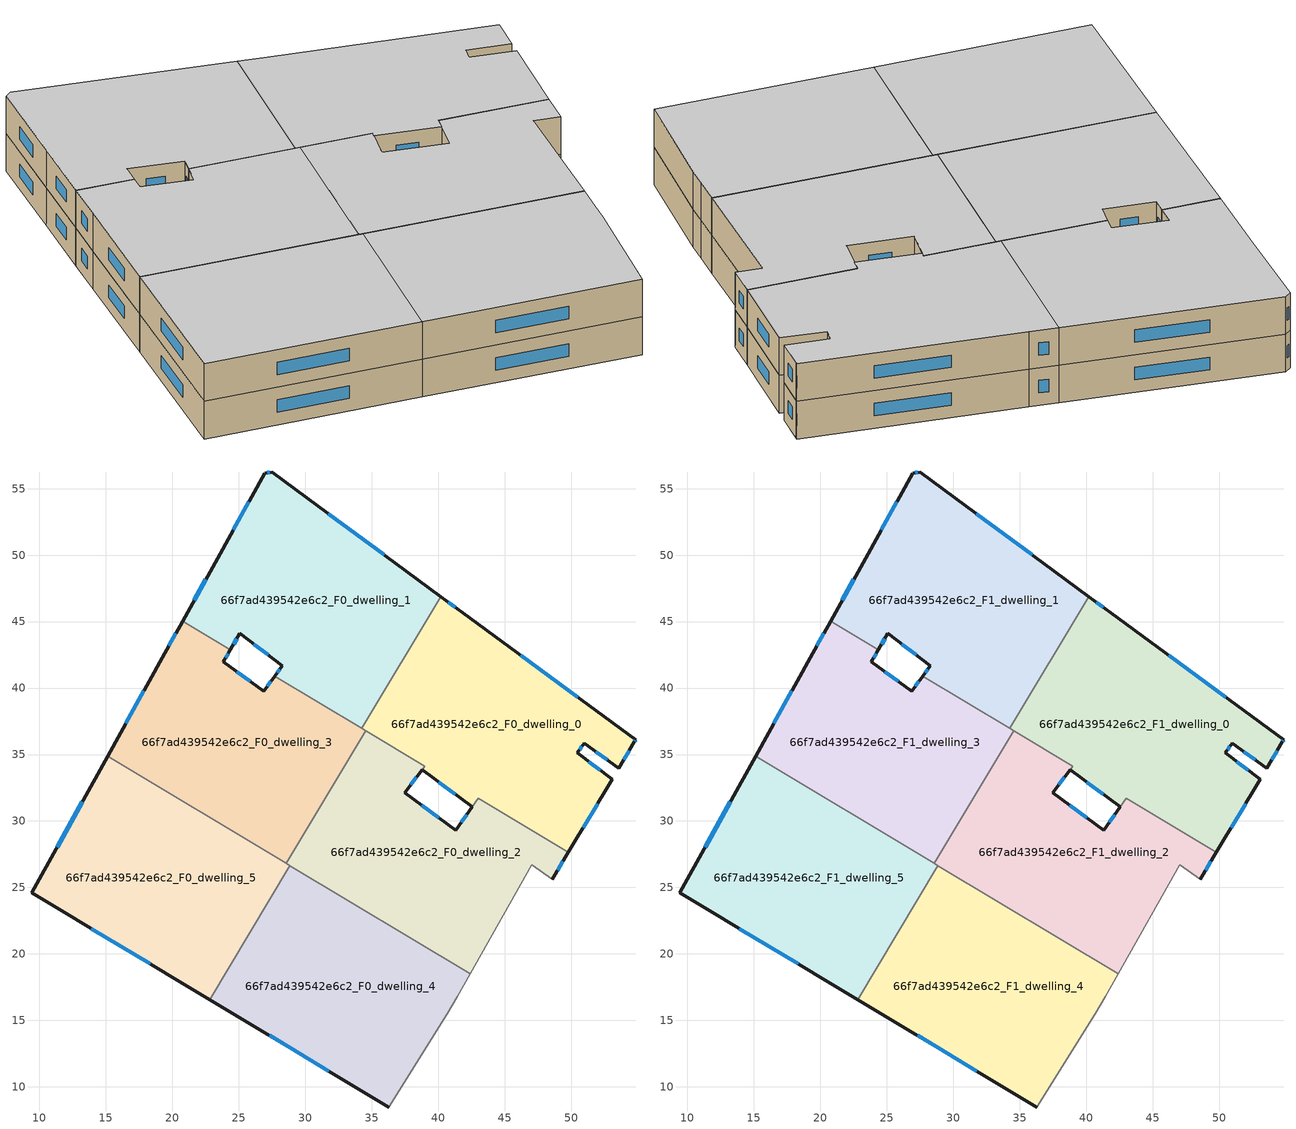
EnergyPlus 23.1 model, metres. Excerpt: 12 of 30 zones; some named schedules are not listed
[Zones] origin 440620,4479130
66f7ad439542e6c2_F0_dwelling_0
 floor ground (EU_floor_Construction): 54.86,36.11 54.76,35.96 53.57,33.96 51,35.85 50.44,35.12 53.09,33.14 49.79,27.64 43.02,31.71 42.56,31.06 38.79,33.86 38.98,34.12 34.23,36.98 40.17,46.89 41.85,45.65 z0
 wall outside (EU_wall_Construction): 49.79,27.64 53.09,33.14 50.44,35.12 51,35.85 53.57,33.96 54.76,35.96 54.86,36.11 41.85,45.65 40.17,46.89 / 38.79,33.86 42.56,31.06 z0:3
 wall to 66f7ad439542e6c2_F0_dwelling_1 (EU_wall_Construction): 40.17,46.89 34.23,36.98 z0:3
 wall to 66f7ad439542e6c2_F0_dwelling_2 (EU_wall_Construction): 42.56,31.06 43.02,31.71 / 34.55,36.78 38.98,34.13 / 43.02,31.7 49.79,27.64 / 38.98,34.12 38.79,33.86 z0:3
 wall to 66f7ad439542e6c2_F0_dwelling_3 (EU_wall_Construction): 34.23,36.98 34.55,36.78 z0:3
 window (EU_Window_Construction): 41.29,46.06 40.73,46.47 / 50.51,39.3 46.2,42.46 / 54.79,36.01 54.83,36.06 / 53.97,34.63 54.36,35.29 / 51.86,35.22 52.71,34.59 / 50.63,35.37 50.81,35.61 / 52.2,33.8 51.33,34.46 / 50.89,29.48 51.98,31.3 / 40.05,32.93 41.3,32 z1:2
66f7ad439542e6c2_F0_dwelling_1
 floor ground (EU_floor_Construction): 40.17,46.89 34.23,36.98 27.69,40.9 28.26,41.7 25.07,44.12 24.36,42.89 20.78,45.04 23.41,49.76 26.94,56.17 27.5,56.25 z0
 wall outside (EU_wall_Construction): 24.36,42.89 25.07,44.12 28.26,41.7 27.69,40.9 / 40.17,46.89 27.5,56.25 26.94,56.17 23.41,49.76 20.78,45.04 z0:3
 wall to 66f7ad439542e6c2_F0_dwelling_3 (EU_wall_Construction): 20.78,45.04 24.36,42.89 / 27.69,40.9 34.23,36.98 z0:3
 window (EU_Window_Construction): 26.13,43.31 27.19,42.5 / 24.6,43.3 24.83,43.71 / 22.53,48.18 21.66,46.62 / 25.76,54.03 24.59,51.9 / 27.32,56.23 27.13,56.2 / 35.94,50.02 31.74,53.12 / 28.07,41.43 27.88,41.17 z1:2
66f7ad439542e6c2_F0_dwelling_2
 floor ground (EU_floor_Construction): 43.02,31.71 49.79,27.64 48.58,25.63 47.03,26.73 42.4,18.51 28.57,26.8 34.55,36.78 38.98,34.13 37.49,32.13 41.3,29.3 42.55,31.05 z0
 wall outside (EU_wall_Construction): 48.58,25.63 49.79,27.64 / 42.55,31.05 41.3,29.3 37.49,32.13 38.79,33.86 z0:3
 wall adiabatic (EU_wall_Construction): 42.4,18.51 47.03,26.73 48.58,25.63 z0:3
 wall to 66f7ad439542e6c2_F0_dwelling_3 (EU_wall_Construction): 34.55,36.78 28.57,26.8 z0:3
 wall to 66f7ad439542e6c2_F0_dwelling_4 (EU_wall_Construction): 28.85,26.63 42.4,18.51 z0:3
 wall to 66f7ad439542e6c2_F0_dwelling_5 (EU_wall_Construction): 28.57,26.8 28.85,26.63 z0:3
 window (EU_Window_Construction): 48.98,26.3 49.38,26.97 / 40.03,30.25 38.76,31.19 / 42.14,30.47 41.72,29.89 / 37.92,32.71 38.35,33.28 z1:2
66f7ad439542e6c2_F0_dwelling_3
 floor ground (EU_floor_Construction): 27.69,40.9 34.55,36.78 28.57,26.8 15.12,34.87 19.23,42.27 20.78,45.04 24.36,42.89 23.84,41.97 26.85,39.75 z0
 wall outside (EU_wall_Construction): 20.78,45.04 19.23,42.27 15.12,34.87 / 27.69,40.9 26.85,39.75 23.84,41.97 24.36,42.89 z0:3
 wall to 66f7ad439542e6c2_F0_dwelling_5 (EU_wall_Construction): 15.12,34.87 28.57,26.8 z0:3
 window (EU_Window_Construction): 20.26,44.12 19.75,43.19 / 24.01,42.28 24.19,42.59 / 25.85,40.49 24.85,41.23 / 27.41,40.52 27.13,40.14 / 17.85,39.79 16.49,37.34 z1:2
66f7ad439542e6c2_F0_dwelling_4
 floor ground (EU_floor_Construction): 42.4,18.51 41.43,16.79 40.68,15.49 36.28,8.48 22.81,16.56 28.85,26.63 z0
 wall outside (EU_wall_Construction): 22.81,16.56 36.28,8.48 z0:3
 wall to 66f7ad439542e6c2_F0_dwelling_5 (EU_wall_Construction): 28.85,26.63 22.81,16.56 z0:3
 wall adiabatic (EU_wall_Construction): 36.28,8.48 40.68,15.49 41.43,16.79 42.4,18.51 z0:3
 window (EU_Window_Construction): 27.31,13.86 31.78,11.18 z1:2
66f7ad439542e6c2_F0_dwelling_5
 floor ground (EU_floor_Construction): 28.85,26.63 22.81,16.56 9.42,24.59 15.12,34.87 z0
 wall outside (EU_wall_Construction): 15.12,34.87 9.42,24.59 22.81,16.56 z0:3
 window (EU_Window_Construction): 13.9,21.91 18.33,19.25 / 13.22,31.43 11.33,28.03 z1:2
66f7ad439542e6c2_F1_dwelling_0
 floor to 66f7ad439542e6c2_F0_dwelling_0 (EU_floor_Construction): 54.86,36.11 54.76,35.96 53.57,33.96 51,35.85 50.44,35.12 53.09,33.14 49.79,27.64 43.02,31.71 42.56,31.06 38.79,33.86 38.98,34.12 34.23,36.98 40.17,46.89 41.85,45.65 z3
 wall outside (EU_wall_Construction): 49.79,27.64 53.09,33.14 50.44,35.12 51,35.85 53.57,33.96 54.76,35.96 54.86,36.11 41.85,45.65 40.17,46.89 / 38.79,33.86 42.56,31.06 z3:6
 wall to 66f7ad439542e6c2_F1_dwelling_1 (EU_wall_Construction): 40.17,46.89 34.23,36.98 z3:6
 wall to 66f7ad439542e6c2_F1_dwelling_2 (EU_wall_Construction): 42.56,31.06 43.02,31.71 / 34.55,36.78 38.98,34.13 / 43.02,31.7 49.79,27.64 / 38.98,34.12 38.79,33.86 z3:6
 wall to 66f7ad439542e6c2_F1_dwelling_3 (EU_wall_Construction): 34.23,36.98 34.55,36.78 z3:6
 window (EU_Window_Construction): 41.29,46.06 40.73,46.47 / 50.51,39.3 46.2,42.46 / 54.79,36.01 54.83,36.06 / 53.97,34.63 54.36,35.29 / 51.86,35.22 52.71,34.59 / 50.63,35.37 50.81,35.61 / 52.2,33.8 51.33,34.46 / 50.89,29.48 51.98,31.3 / 40.05,32.93 41.3,32 z4:5
 ceiling to 66f7ad439542e6c2_F2_dwelling_0 (EU_floor_Construction): 49.79,27.64 53.09,33.14 50.44,35.12 51,35.85 53.57,33.96 54.76,35.96 54.86,36.11 41.85,45.65 40.17,46.89 34.23,36.98 38.98,34.12 38.79,33.86 42.56,31.06 43.02,31.71 z6
66f7ad439542e6c2_F1_dwelling_1
 floor to 66f7ad439542e6c2_F0_dwelling_1 (EU_floor_Construction): 40.17,46.89 34.23,36.98 27.69,40.9 28.26,41.7 25.07,44.12 24.36,42.89 20.78,45.04 23.41,49.76 26.94,56.17 27.5,56.25 z3
 wall outside (EU_wall_Construction): 24.36,42.89 25.07,44.12 28.26,41.7 27.69,40.9 / 40.17,46.89 27.5,56.25 26.94,56.17 23.41,49.76 20.78,45.04 z3:6
 wall to 66f7ad439542e6c2_F1_dwelling_3 (EU_wall_Construction): 20.78,45.04 24.36,42.89 / 27.69,40.9 34.23,36.98 z3:6
 window (EU_Window_Construction): 26.13,43.31 27.19,42.5 / 24.6,43.3 24.83,43.71 / 22.53,48.18 21.66,46.62 / 25.76,54.03 24.59,51.9 / 27.32,56.23 27.13,56.2 / 35.94,50.02 31.74,53.12 / 28.07,41.43 27.88,41.17 z4:5
 ceiling to 66f7ad439542e6c2_F2_dwelling_1 (EU_floor_Construction): 34.23,36.98 40.17,46.89 27.5,56.25 26.94,56.17 23.41,49.76 20.78,45.04 24.36,42.89 25.07,44.12 28.26,41.7 27.69,40.9 z6
66f7ad439542e6c2_F1_dwelling_2
 floor to 66f7ad439542e6c2_F0_dwelling_2 (EU_floor_Construction): 43.02,31.71 49.79,27.64 48.58,25.63 47.03,26.73 42.4,18.51 28.57,26.8 34.55,36.78 38.98,34.12 37.49,32.13 41.3,29.3 z3
 wall outside (EU_wall_Construction): 48.58,25.63 49.79,27.64 / 42.55,31.05 41.3,29.3 37.49,32.13 38.79,33.86 z3:6
 wall adiabatic (EU_wall_Construction): 42.4,18.51 47.03,26.73 48.58,25.63 z3:6
 wall to 66f7ad439542e6c2_F1_dwelling_3 (EU_wall_Construction): 34.55,36.78 28.57,26.8 z3:6
 wall to 66f7ad439542e6c2_F1_dwelling_4 (EU_wall_Construction): 28.85,26.63 42.4,18.51 z3:6
 wall to 66f7ad439542e6c2_F1_dwelling_5 (EU_wall_Construction): 28.57,26.8 28.85,26.63 z3:6
 window (EU_Window_Construction): 48.98,26.3 49.38,26.97 / 40.03,30.25 38.76,31.19 / 42.14,30.47 41.72,29.89 / 37.92,32.71 38.35,33.28 z4:5
 ceiling to 66f7ad439542e6c2_F2_dwelling_2 (EU_floor_Construction): 48.58,25.63 49.79,27.64 43.02,31.71 41.3,29.3 37.49,32.13 38.98,34.12 34.55,36.78 28.57,26.8 42.4,18.51 47.03,26.73 z6
66f7ad439542e6c2_F1_dwelling_3
 floor to 66f7ad439542e6c2_F0_dwelling_3 (EU_floor_Construction): 27.69,40.9 34.55,36.78 28.57,26.8 15.12,34.87 19.23,42.27 20.78,45.04 24.36,42.89 23.84,41.97 26.85,39.75 z3
 wall outside (EU_wall_Construction): 20.78,45.04 19.23,42.27 15.12,34.87 / 27.69,40.9 26.85,39.75 23.84,41.97 24.36,42.89 z3:6
 wall to 66f7ad439542e6c2_F1_dwelling_5 (EU_wall_Construction): 15.12,34.87 28.57,26.8 z3:6
 window (EU_Window_Construction): 20.26,44.12 19.75,43.19 / 24.01,42.28 24.19,42.59 / 25.85,40.49 24.85,41.23 / 27.41,40.52 27.13,40.14 / 17.85,39.79 16.49,37.34 z4:5
 ceiling to 66f7ad439542e6c2_F2_dwelling_3 (EU_floor_Construction): 28.57,26.8 34.55,36.78 27.69,40.9 26.85,39.75 23.84,41.97 24.36,42.89 20.78,45.04 19.23,42.27 15.12,34.87 z6
66f7ad439542e6c2_F1_dwelling_4
 floor to 66f7ad439542e6c2_F0_dwelling_4 (EU_floor_Construction): 42.4,18.51 41.43,16.79 40.68,15.49 36.28,8.48 22.81,16.56 28.85,26.63 z3
 wall outside (EU_wall_Construction): 22.81,16.56 36.28,8.48 z3:6
 wall to 66f7ad439542e6c2_F1_dwelling_5 (EU_wall_Construction): 28.85,26.63 22.81,16.56 z3:6
 wall adiabatic (EU_wall_Construction): 36.28,8.48 40.68,15.49 41.43,16.79 42.4,18.51 z3:6
 window (EU_Window_Construction): 27.31,13.86 31.78,11.18 z4:5
 ceiling to 66f7ad439542e6c2_F2_dwelling_4 (EU_floor_Construction): 36.28,8.48 40.68,15.49 41.43,16.79 42.4,18.51 28.85,26.63 22.81,16.56 z6
66f7ad439542e6c2_F1_dwelling_5
 floor to 66f7ad439542e6c2_F0_dwelling_5 (EU_floor_Construction): 28.85,26.63 22.81,16.56 9.42,24.59 15.12,34.87 z3
 wall outside (EU_wall_Construction): 15.12,34.87 9.42,24.59 22.81,16.56 z3:6
 window (EU_Window_Construction): 13.9,21.91 18.33,19.25 / 13.22,31.43 11.33,28.03 z4:5
 ceiling to 66f7ad439542e6c2_F2_dwelling_5 (EU_floor_Construction): 22.81,16.56 28.85,26.63 15.12,34.87 9.42,24.59 z6
shading: 36.12,8.58 47.03,26.73 z0:6
[Building]
EU S2 Campaign: North Axis=0; Terrain=City; Solar Distribution=FullExterior
[Site:Location]
Madrid: Latitude=40.5; Longitude=-3.5; Time Zone=1; Elevation=609
[SizingPeriod:WeatherFileDays]
AnnualSizingPeriod: Begin Month=1; Begin Day of Month=1; End Month=12; End Day of Month=31; Day of Week for Start Day=Monday; Use Weather File Daylight Saving Period=No; Use Weather File Rain and Snow Indicators=No
[MATERIAL]
EU_InternalMass_Material: Roughness=MediumRough; Thickness=0.1; Conductivity=1; Density=1800; Specific Heat=900; Thermal Absorptance=0.9; Solar Absorptance=0.7; Visible Absorptance=0.7
[MATERIAL:NOMASS] Roughness=MediumRough; Thermal Absorptance=0.9; Solar Absorptance=0.7; Visible Absorptance=0.7
Name | Thermal Resistance
EU_wall_NoMass | 0.459673
EU_floor_NoMass | 0.788942
[WINDOWMATERIAL:SIMPLEGLAZINGSYSTEM]
EU_Window_SimpleGlazing: UFactor=4.26103; Solar Heat Gain Coefficient=0.85; Visible Transmittance=0.85
[CONSTRUCTION]
EU_wall_Construction: EU_wall_NoMass
EU_floor_Construction: EU_floor_NoMass
EU_InternalMass_Construction: EU_InternalMass_Material
EU_Window_Construction: EU_Window_SimpleGlazing
[ZONE] Type=1; Multiplier=1; Ceiling Height=autocalculate; Floor Area=autocalculate; Part of Total Floor Area=Yes
Name | Volume
66f7ad439542e6c2_F0_dwelling_0; 66f7ad439542e6c2_F1_dwelling_0 | 581.629
66f7ad439542e6c2_F0_dwelling_1; 66f7ad439542e6c2_F1_dwelling_1 | 573.729
66f7ad439542e6c2_F0_dwelling_2 | 532.084
66f7ad439542e6c2_F1_dwelling_2 | 532.104
66f7ad439542e6c2_F0_dwelling_3; 66f7ad439542e6c2_F1_dwelling_3 | 540.025
66f7ad439542e6c2_F0_dwelling_4; 66f7ad439542e6c2_F1_dwelling_4 | 556.876
66f7ad439542e6c2_F0_dwelling_5; 66f7ad439542e6c2_F1_dwelling_5 | 556.867
[INTERNALMASS] Construction=EU_InternalMass_Construction
Name | Zone or ZoneList | Surface Area
66f7ad439542e6c2_F0_dwelling_0_EU_InternalMass | 66f7ad439542e6c2_F0_dwelling_0 | 193.875
66f7ad439542e6c2_F0_dwelling_1_EU_InternalMass | 66f7ad439542e6c2_F0_dwelling_1 | 191.242
66f7ad439542e6c2_F0_dwelling_2_EU_InternalMass | 66f7ad439542e6c2_F0_dwelling_2 | 177.368
66f7ad439542e6c2_F0_dwelling_3_EU_InternalMass | 66f7ad439542e6c2_F0_dwelling_3 | 180.008
66f7ad439542e6c2_F0_dwelling_4_EU_InternalMass | 66f7ad439542e6c2_F0_dwelling_4 | 185.625
66f7ad439542e6c2_F0_dwelling_5_EU_InternalMass | 66f7ad439542e6c2_F0_dwelling_5 | 185.625
66f7ad439542e6c2_F1_dwelling_0_EU_InternalMass | 66f7ad439542e6c2_F1_dwelling_0 | 193.875
66f7ad439542e6c2_F1_dwelling_1_EU_InternalMass | 66f7ad439542e6c2_F1_dwelling_1 | 191.242
66f7ad439542e6c2_F1_dwelling_2_EU_InternalMass | 66f7ad439542e6c2_F1_dwelling_2 | 177.368
66f7ad439542e6c2_F1_dwelling_3_EU_InternalMass | 66f7ad439542e6c2_F1_dwelling_3 | 180.008
66f7ad439542e6c2_F1_dwelling_4_EU_InternalMass | 66f7ad439542e6c2_F1_dwelling_4 | 185.625
66f7ad439542e6c2_F1_dwelling_5_EU_InternalMass | 66f7ad439542e6c2_F1_dwelling_5 | 185.625
[OTHEREQUIPMENT] Fuel Type=Electricity; Design Level Calculation Method=Watts/Area; Power per Zone Floor Area=1; Fraction Latent=0; Fraction Radiant=0; Fraction Lost=0; Carbon Dioxide Generation Rate=0; EndUse Subcategory=EU_Step8_InternalGains
Name | Zone or ZoneList or Space or SpaceList | Schedule
EU_Step8_InternalGain_66f7ad439542e6c2_F0_dwelling_0_f000 | 66f7ad439542e6c2_F0_dwelling_0 | EU_Step8_GainSchedule_66f7ad439542e6c2_F0_dwelling_0_f000
EU_Step8_InternalGain_66f7ad439542e6c2_F0_dwelling_1_f000 | 66f7ad439542e6c2_F0_dwelling_1 | EU_Step8_GainSchedule_66f7ad439542e6c2_F0_dwelling_1_f000
EU_Step8_InternalGain_66f7ad439542e6c2_F0_dwelling_2_f000 | 66f7ad439542e6c2_F0_dwelling_2 | EU_Step8_GainSchedule_66f7ad439542e6c2_F0_dwelling_2_f000
EU_Step8_InternalGain_66f7ad439542e6c2_F0_dwelling_3_f000 | 66f7ad439542e6c2_F0_dwelling_3 | EU_Step8_GainSchedule_66f7ad439542e6c2_F0_dwelling_3_f000
EU_Step8_InternalGain_66f7ad439542e6c2_F0_dwelling_4_f000 | 66f7ad439542e6c2_F0_dwelling_4 | EU_Step8_GainSchedule_66f7ad439542e6c2_F0_dwelling_4_f000
EU_Step8_InternalGain_66f7ad439542e6c2_F0_dwelling_5_f000 | 66f7ad439542e6c2_F0_dwelling_5 | EU_Step8_GainSchedule_66f7ad439542e6c2_F0_dwelling_5_f000
EU_Step8_InternalGain_66f7ad439542e6c2_F1_dwelling_0_f000 | 66f7ad439542e6c2_F1_dwelling_0 | EU_Step8_GainSchedule_66f7ad439542e6c2_F1_dwelling_0_f000
EU_Step8_InternalGain_66f7ad439542e6c2_F1_dwelling_1_f000 | 66f7ad439542e6c2_F1_dwelling_1 | EU_Step8_GainSchedule_66f7ad439542e6c2_F1_dwelling_1_f000
EU_Step8_InternalGain_66f7ad439542e6c2_F1_dwelling_2_f000 | 66f7ad439542e6c2_F1_dwelling_2 | EU_Step8_GainSchedule_66f7ad439542e6c2_F1_dwelling_2_f000
EU_Step8_InternalGain_66f7ad439542e6c2_F1_dwelling_3_f000 | 66f7ad439542e6c2_F1_dwelling_3 | EU_Step8_GainSchedule_66f7ad439542e6c2_F1_dwelling_3_f000
EU_Step8_InternalGain_66f7ad439542e6c2_F1_dwelling_4_f000 | 66f7ad439542e6c2_F1_dwelling_4 | EU_Step8_GainSchedule_66f7ad439542e6c2_F1_dwelling_4_f000
EU_Step8_InternalGain_66f7ad439542e6c2_F1_dwelling_5_f000 | 66f7ad439542e6c2_F1_dwelling_5 | EU_Step8_GainSchedule_66f7ad439542e6c2_F1_dwelling_5_f000
[ZONEVENTILATION:DESIGNFLOWRATE] Schedule=EU_AlwaysOn; Design Flow Rate Calculation Method=AirChanges/Hour; Air Changes per Hour=0.719161; Ventilation Type=Natural; Fan Pressure Rise=0; Fan Total Efficiency=1; Constant Term Coefficient=1; Temperature Term Coefficient=0; Velocity Term Coefficient=0; Velocity Squared Term Coefficient=0; Minimum Indoor Temperature=-100; Maximum Indoor Temperature=100; Delta Temperature=-100; Minimum Outdoor Temperature=-100; Maximum Outdoor Temperature=100; Maximum Wind Speed=40
Name | Zone or ZoneList or Space or SpaceList
EU_ConstantAir_66f7ad439542e6c2_F0_dwelling_0 | 66f7ad439542e6c2_F0_dwelling_0
EU_ConstantAir_66f7ad439542e6c2_F0_dwelling_1 | 66f7ad439542e6c2_F0_dwelling_1
EU_ConstantAir_66f7ad439542e6c2_F0_dwelling_2 | 66f7ad439542e6c2_F0_dwelling_2
EU_ConstantAir_66f7ad439542e6c2_F0_dwelling_3 | 66f7ad439542e6c2_F0_dwelling_3
EU_ConstantAir_66f7ad439542e6c2_F0_dwelling_4 | 66f7ad439542e6c2_F0_dwelling_4
EU_ConstantAir_66f7ad439542e6c2_F0_dwelling_5 | 66f7ad439542e6c2_F0_dwelling_5
EU_ConstantAir_66f7ad439542e6c2_F1_dwelling_0 | 66f7ad439542e6c2_F1_dwelling_0
EU_ConstantAir_66f7ad439542e6c2_F1_dwelling_1 | 66f7ad439542e6c2_F1_dwelling_1
EU_ConstantAir_66f7ad439542e6c2_F1_dwelling_2 | 66f7ad439542e6c2_F1_dwelling_2
EU_ConstantAir_66f7ad439542e6c2_F1_dwelling_3 | 66f7ad439542e6c2_F1_dwelling_3
EU_ConstantAir_66f7ad439542e6c2_F1_dwelling_4 | 66f7ad439542e6c2_F1_dwelling_4
EU_ConstantAir_66f7ad439542e6c2_F1_dwelling_5 | 66f7ad439542e6c2_F1_dwelling_5
[HVACTEMPLATE:THERMOSTAT] Constant Heating Setpoint=20; Constant Cooling Setpoint=50
EU_HeatOnly_66f7ad439542e6c2_F0_dwelling_0; EU_HeatOnly_66f7ad439542e6c2_F0_dwelling_1; EU_HeatOnly_66f7ad439542e6c2_F0_dwelling_2; EU_HeatOnly_66f7ad439542e6c2_F0_dwelling_3; EU_HeatOnly_66f7ad439542e6c2_F0_dwelling_4; EU_HeatOnly_66f7ad439542e6c2_F0_dwelling_5; EU_HeatOnly_66f7ad439542e6c2_F1_dwelling_0; EU_HeatOnly_66f7ad439542e6c2_F1_dwelling_1; EU_HeatOnly_66f7ad439542e6c2_F1_dwelling_2; EU_HeatOnly_66f7ad439542e6c2_F1_dwelling_3; EU_HeatOnly_66f7ad439542e6c2_F1_dwelling_4; EU_HeatOnly_66f7ad439542e6c2_F1_dwelling_5; EU_HeatOnly_66f7ad439542e6c2_F2_dwelling_0; EU_HeatOnly_66f7ad439542e6c2_F2_dwelling_1; EU_HeatOnly_66f7ad439542e6c2_F2_dwelling_2; EU_HeatOnly_66f7ad439542e6c2_F2_dwelling_3; EU_HeatOnly_66f7ad439542e6c2_F2_dwelling_4; EU_HeatOnly_66f7ad439542e6c2_F2_dwelling_5; EU_HeatOnly_66f7ad439542e6c2_F3_dwelling_0; EU_HeatOnly_66f7ad439542e6c2_F3_dwelling_1; EU_HeatOnly_66f7ad439542e6c2_F3_dwelling_2; EU_HeatOnly_66f7ad439542e6c2_F3_dwelling_3; EU_HeatOnly_66f7ad439542e6c2_F3_dwelling_4; EU_HeatOnly_66f7ad439542e6c2_F3_dwelling_5; EU_HeatOnly_66f7ad439542e6c2_F4_dwelling_0; EU_HeatOnly_66f7ad439542e6c2_F4_dwelling_1; EU_HeatOnly_66f7ad439542e6c2_F4_dwelling_2; EU_HeatOnly_66f7ad439542e6c2_F4_dwelling_3; EU_HeatOnly_66f7ad439542e6c2_F4_dwelling_4; EU_HeatOnly_66f7ad439542e6c2_F4_dwelling_5
